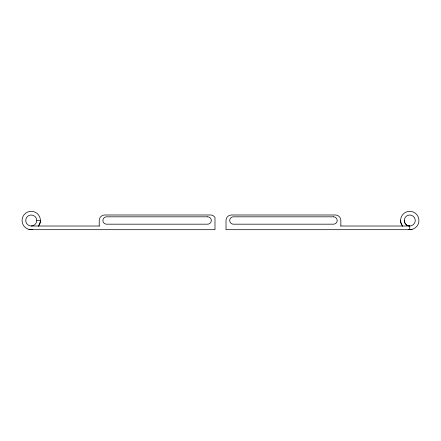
<?xml version="1.0" encoding="UTF-8"?>
<svg xmlns="http://www.w3.org/2000/svg" width="441" height="441" viewBox="0 0 441 441"><rect width="100%" height="100%" fill="white"/><g stroke="black" fill="none" stroke-linecap="round" stroke-linejoin="round"><path stroke-width="0.66" d="M38.488 226.013L40.114 222.876L40.423 220.5L36.752 220.5A5.513 5.513 0 0 1 28.483 225.274A5.513 5.513 0 0 1 28.483 215.726A5.513 5.513 0 0 1 36.752 220.5M412.142 229.375L409.761 229.689L226.013 229.689L226.013 220.5A5.513 5.513 0 0 1 231.525 214.988L335.342 214.988A5.513 5.513 0 0 1 340.854 220.5L340.854 226.013M31.239 226.013L99.368 226.013M340.7 226.013L409.761 226.013L409.761 229.689L408.575 229.529M409.761 226.013C406.811 226.029 404.232 223.449 404.248 220.5M28.858 229.375L31.239 229.689L214.988 229.689L214.988 217.507L214.293 216.603A5.513 5.513 0 0 0 210.396 214.988L104.737 214.988A5.513 5.513 0 0 0 99.225 220.5L99.225 226.013M402.534 226.046L400.886 222.876L400.577 220.5M32.436 229.607A9.189 9.189 0 0 1 22.127 219.298A9.189 9.189 0 0 1 34.751 212.011A9.189 9.189 0 0 1 38.527 226.095M402.473 226.095A9.189 9.189 0 0 1 406.249 212.011A9.189 9.189 0 0 1 418.873 219.298A9.189 9.189 0 0 1 408.564 229.607M207.639 216.823L106.573 216.823A3.677 3.677 0 0 0 102.902 220.5A3.677 3.677 0 0 0 106.573 224.177L207.639 224.177A3.677 3.677 0 0 0 211.311 220.5A3.677 3.677 0 0 0 207.639 216.823M333.506 216.823L233.361 216.823A3.677 3.677 0 0 0 229.689 220.5A3.677 3.677 0 0 0 233.361 224.177L333.506 224.177A3.677 3.677 0 0 0 337.183 220.5A3.677 3.677 0 0 0 333.506 216.823M407.004 225.274A5.513 5.513 0 0 0 415.273 220.5A5.513 5.513 0 0 0 407.004 215.726A5.513 5.513 0 0 0 407.004 225.274"/></g></svg>
